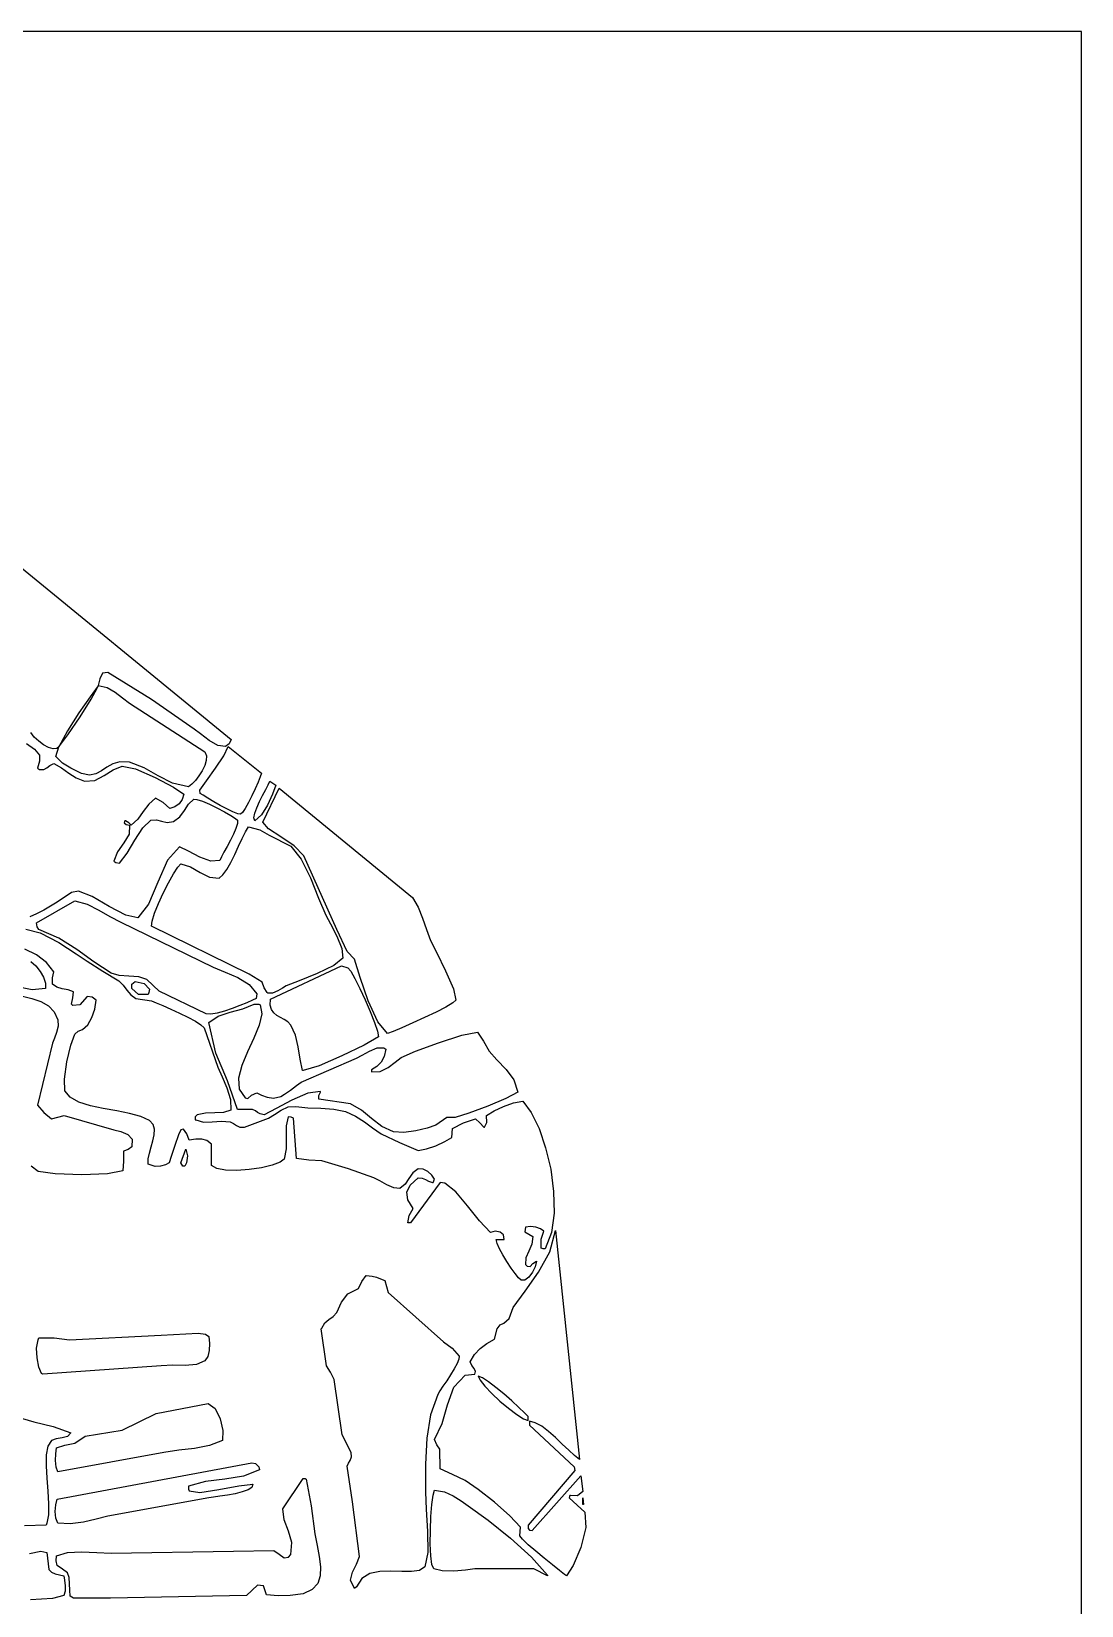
# Model space of a CAD drawing. Extents: x 0 to 12.1, y 0 to 10.7.
# Drawn here: x 7.76 to 12.07, y 4.2 to 10.65 of the extents above; entities that cross this region are included whole.
import ezdxf

# ---------------------------------------------------------------- set-up
doc = ezdxf.new("R2010")
doc.units = 0
doc.layers.get('0').update_dxf_attribs({"linetype": 'CONTINUOUS'})

msp = doc.modelspace()

# ---------------------------------------------------------------- linework, layer by layer
at = {"color": 0}
for p, q in [((12.0677, 10.6538), (0, 10.6538)), ((12.0677, 0), (12.0677, 10.6538)), ((7.31842, 8.78575), (8.58231, 7.75136)), ((8.05453, 8.02328), (8.04417, 7.99929)), ((8.07568, 8.02604), (8.05453, 8.02328)), ((8.25493, 7.91569), (8.07568, 8.02604)), ((8.03646, 7.97185), (8.00358, 7.92654)), ((8.00851, 7.91704), (8.03299, 7.96181)), ((8.03299, 7.96181), (8.03646, 7.97185)), ((8.04417, 7.99929), (8.03678, 7.97254)), ((8.03678, 7.97254), (8.07378, 7.96392)), ((8.07378, 7.96392), (8.10704, 7.94476)), ((8.10704, 7.94476), (8.1371, 7.9216)), ((8.00358, 7.92654), (7.95757, 7.86008)), ((7.96294, 7.84418), (8.00851, 7.91704)), ((8.1371, 7.9216), (8.16461, 7.90067)), ((8.16461, 7.90067), (8.47396, 7.70068)), ((8.43056, 7.79372), (8.25493, 7.91569)), ((7.95757, 7.86008), (7.91069, 7.78663)), ((7.91297, 7.76975), (7.96294, 7.84418)), ((7.77474, 7.76139), (7.7601, 7.78017)), ((7.79292, 7.74371), (7.77474, 7.76139)), ((7.81299, 7.72868), (7.79292, 7.74371)), ((7.91069, 7.78663), (7.87532, 7.72049)), ((7.87532, 7.72049), (7.91297, 7.76975)), ((8.45676, 7.77387), (8.43056, 7.79372)), ((8.49132, 7.74761), (8.45676, 7.77387)), ((8.5274, 7.72646), (8.49132, 7.74761)), ((8.58231, 7.75136), (8.57378, 7.73307)), ((7.74283, 7.73519), (7.77615, 7.71132)), ((7.77615, 7.71132), (7.79656, 7.68713)), ((7.79656, 7.68713), (7.79568, 7.66194)), ((7.83322, 7.71772), (7.81299, 7.72868)), ((7.852, 7.71229), (7.83322, 7.71772)), ((7.86774, 7.71386), (7.852, 7.71229)), ((7.86317, 7.68192), (7.87532, 7.72049)), ((7.89025, 7.65424), (7.86317, 7.68192)), ((7.87532, 7.72049), (7.86774, 7.71386)), ((8.47396, 7.70068), (8.48025, 7.68457)), ((8.48025, 7.68457), (8.4796, 7.66531)), ((8.51731, 7.63319), (8.55126, 7.68435)), ((8.55832, 7.72185), (8.5274, 7.72646)), ((8.55126, 7.68435), (8.57015, 7.72185)), ((8.57378, 7.73307), (8.55832, 7.72185)), ((8.57015, 7.72185), (8.70589, 7.61247)), ((7.79568, 7.66194), (7.78851, 7.634)), ((7.78851, 7.634), (7.79656, 7.62847)), ((7.79656, 7.62847), (7.81336, 7.62771)), ((7.81336, 7.62771), (7.82644, 7.63514)), ((7.82644, 7.63514), (7.83919, 7.64524)), ((7.83919, 7.64524), (7.85519, 7.6524)), ((7.85519, 7.6524), (7.8865, 7.63465)), ((7.8865, 7.63465), (7.91613, 7.61339)), ((7.92464, 7.634), (7.89025, 7.65424)), ((7.96799, 7.61117), (7.92464, 7.634)), ((8.05024, 7.62235), (8.02767, 7.60975)), ((8.0721, 7.63786), (8.05024, 7.62235)), ((8.06158, 7.60292), (8.09858, 7.62668)), ((8.0964, 7.65192), (8.0721, 7.63786)), ((8.12619, 7.6601), (8.0964, 7.65192)), ((8.09858, 7.62668), (8.13542, 7.64199)), ((8.16461, 7.65799), (8.12619, 7.6601)), ((8.13542, 7.64199), (8.18961, 7.63053)), ((8.22526, 7.63547), (8.16461, 7.65799)), ((8.18961, 7.63053), (8.26981, 7.59603)), ((8.28228, 7.60226), (8.22526, 7.63547)), ((8.46294, 7.62272), (8.44971, 7.60189)), ((8.47336, 7.64432), (8.46294, 7.62272)), ((8.4796, 7.66531), (8.47336, 7.64432)), ((8.48042, 7.58176), (8.51731, 7.63319)), ((7.91613, 7.61339), (7.94661, 7.59369)), ((7.94661, 7.59369), (7.98058, 7.58057)), ((8.00131, 7.60454), (7.96799, 7.61117)), ((7.98058, 7.58057), (8.02274, 7.58333)), ((8.02767, 7.60975), (8.00131, 7.60454)), ((8.02274, 7.58333), (8.06158, 7.60292)), ((8.26981, 7.59603), (8.34608, 7.55578)), ((8.34114, 7.57161), (8.28228, 7.60226)), ((8.40728, 7.55658), (8.34114, 7.57161)), ((8.34608, 7.55578), (8.38857, 7.52707)), ((8.42046, 7.56754), (8.40728, 7.55658)), ((8.43511, 7.58306), (8.42046, 7.56754)), ((8.44971, 7.60189), (8.43511, 7.58306)), ((8.45281, 7.5434), (8.48042, 7.58176)), ((8.69271, 7.57585), (8.68083, 7.54889)), ((8.70144, 7.59799), (8.69271, 7.57585)), ((8.70589, 7.61247), (8.70144, 7.59799)), ((8.71149, 7.41249), (8.7781, 7.55137)), ((8.72358, 7.54551), (8.7341, 7.56575)), ((8.7341, 7.56575), (8.74061, 7.58057)), ((8.74061, 7.58057), (8.7646, 7.56456)), ((8.7646, 7.56456), (8.75114, 7.52724)), ((8.7781, 7.55137), (9.32465, 7.10314)), ((8.27115, 7.51113), (8.24376, 7.48546)), ((8.3035, 7.49251), (8.27115, 7.51113)), ((8.32986, 7.46838), (8.3035, 7.49251)), ((8.36903, 7.48807), (8.35151, 7.47515)), ((8.38167, 7.50581), (8.36903, 7.48807)), ((8.38857, 7.52707), (8.38167, 7.50581)), ((8.39019, 7.4605), (8.40685, 7.48649)), ((8.40685, 7.48649), (8.42882, 7.50592)), ((8.42882, 7.50592), (8.44174, 7.50553)), ((8.44174, 7.50553), (8.46408, 7.49832)), ((8.45518, 7.52983), (8.45281, 7.5434)), ((8.46653, 7.52246), (8.45518, 7.52983)), ((8.46408, 7.49832), (8.49251, 7.48622)), ((8.48579, 7.51069), (8.46653, 7.52246)), ((8.51031, 7.49625), (8.48579, 7.51069)), ((8.49251, 7.48622), (8.52365, 7.47114)), ((8.53749, 7.4809), (8.51031, 7.49625)), ((8.653, 7.49235), (8.63965, 7.46853)), ((8.66715, 7.52007), (8.653, 7.49235)), ((8.68083, 7.54889), (8.66715, 7.52007)), ((8.68647, 7.47157), (8.69797, 7.49647)), ((8.69797, 7.49647), (8.71094, 7.52181)), ((8.71094, 7.52181), (8.72358, 7.54551)), ((8.75114, 7.52724), (8.73101, 7.48221)), ((8.19993, 7.42524), (8.17258, 7.39931)), ((8.22185, 7.45535), (8.19993, 7.42524)), ((8.24376, 7.48546), (8.22185, 7.45535)), ((8.25276, 7.42046), (8.27528, 7.42204)), ((8.27528, 7.42204), (8.29693, 7.41596)), ((8.35151, 7.47515), (8.32986, 7.46838)), ((8.34581, 7.41525), (8.37207, 7.43463)), ((8.37207, 7.43463), (8.39019, 7.4605)), ((8.52365, 7.47114), (8.5541, 7.45508)), ((8.56467, 7.46636), (8.53749, 7.4809)), ((8.5541, 7.45508), (8.5804, 7.44)), ((8.58931, 7.45432), (8.56467, 7.46636)), ((8.5804, 7.44), (8.59928, 7.42785)), ((8.60878, 7.44646), (8.58931, 7.45432)), ((8.59928, 7.42785), (8.60732, 7.42046)), ((8.6205, 7.44444), (8.60878, 7.44646)), ((8.62836, 7.45161), (8.6205, 7.44444)), ((8.63965, 7.46853), (8.62836, 7.45161)), ((8.67518, 7.43039), (8.67828, 7.44889)), ((8.67914, 7.41803), (8.67518, 7.43039)), ((8.67828, 7.44889), (8.68647, 7.47157)), ((8.70628, 7.44174), (8.67914, 7.41803)), ((8.73101, 7.48221), (8.70628, 7.44174)), ((8.16396, 7.3629), (8.14204, 7.32725)), ((8.14583, 7.41803), (8.14339, 7.41004)), ((8.14339, 7.41004), (8.15142, 7.40246)), ((8.1486, 7.41803), (8.14583, 7.41803)), ((8.162, 7.40978), (8.1486, 7.41803)), ((8.15142, 7.40246), (8.16461, 7.39931)), ((8.17258, 7.39931), (8.162, 7.40978)), ((8.16461, 7.39931), (8.16396, 7.3629)), ((8.18696, 7.33882), (8.21983, 7.38889)), ((8.21983, 7.38889), (8.25276, 7.42046)), ((8.29693, 7.41596), (8.31972, 7.41086)), ((8.31972, 7.41086), (8.34581, 7.41525)), ((8.59142, 7.36317), (8.57867, 7.33794)), ((8.60156, 7.38656), (8.59142, 7.36317)), ((8.60742, 7.40625), (8.60156, 7.38656)), ((8.60732, 7.42046), (8.60742, 7.40625)), ((8.62717, 7.34549), (8.64085, 7.37321)), ((8.64085, 7.37321), (8.65278, 7.39372)), ((8.65278, 7.39372), (8.69971, 7.38135)), ((8.69971, 7.38135), (8.73785, 7.35938)), ((8.73551, 7.38531), (8.71149, 7.41249)), ((8.78558, 7.35221), (8.73551, 7.38531)), ((8.73785, 7.35938), (8.82607, 7.31386)), ((8.14204, 7.32725), (8.1154, 7.29096)), ((8.15494, 7.28554), (8.18696, 7.33882)), ((8.37011, 7.31108), (8.32107, 7.25678)), ((8.40756, 7.29281), (8.37011, 7.31108)), ((8.4529, 7.26878), (8.40756, 7.29281)), ((8.565, 7.31267), (8.55214, 7.28928)), ((8.57867, 7.33794), (8.565, 7.31267)), ((8.59636, 7.27962), (8.61219, 7.31336)), ((8.61219, 7.31336), (8.62717, 7.34549)), ((8.8405, 7.31467), (8.78558, 7.35221)), ((8.82607, 7.31386), (8.86903, 7.26085)), ((8.87918, 7.27393), (8.8405, 7.31467)), ((8.1154, 7.29096), (8.10069, 7.25244)), ((8.10069, 7.25244), (8.10867, 7.24724)), ((8.10867, 7.24724), (8.12468, 7.24442)), ((8.12468, 7.24442), (8.15494, 7.28554)), ((8.32107, 7.25678), (8.28076, 7.16629)), ((8.34511, 7.20057), (8.36268, 7.22814)), ((8.36268, 7.22814), (8.37532, 7.24203)), ((8.37532, 7.24203), (8.41581, 7.22857)), ((8.41581, 7.22857), (8.45492, 7.20617)), ((8.49815, 7.25196), (8.4529, 7.26878)), ((8.53543, 7.25521), (8.49815, 7.25196)), ((8.54167, 7.26953), (8.53543, 7.25521)), ((8.55214, 7.28928), (8.54167, 7.26953)), ((8.56369, 7.21821), (8.58003, 7.24696)), ((8.58003, 7.24696), (8.59636, 7.27962)), ((8.86903, 7.26085), (8.90668, 7.1836)), ((9.01531, 6.97254), (8.87918, 7.27393)), ((8.28076, 7.16629), (8.24246, 7.07557)), ((8.3036, 7.12158), (8.32471, 7.16368)), ((8.32471, 7.16368), (8.34511, 7.20057)), ((8.45492, 7.20617), (8.49354, 7.18707)), ((8.49354, 7.18707), (8.53267, 7.18332)), ((8.53267, 7.18332), (8.54775, 7.19607)), ((8.54775, 7.19607), (8.56369, 7.21821)), ((8.90668, 7.1836), (8.94006, 7.10081)), ((7.89003, 7.09879), (7.86806, 7.08479)), ((7.90593, 7.10867), (7.89003, 7.09879)), ((7.92736, 7.12354), (7.90593, 7.10867)), ((7.9566, 7.12983), (7.92736, 7.12354)), ((8.01204, 7.1071), (7.9566, 7.12983)), ((8.08242, 7.06683), (8.01204, 7.1071)), ((8.2839, 7.0785), (8.3036, 7.12158)), ((8.94006, 7.10081), (8.97017, 7.03125)), ((9.32465, 7.10314), (9.34808, 7.06321)), ((7.78435, 7.03614), (7.75683, 7.02371)), ((7.78331, 6.99929), (7.94065, 7.0899)), ((7.81332, 7.05165), (7.78435, 7.03614)), ((7.84185, 7.06847), (7.81332, 7.05165)), ((7.86806, 7.08479), (7.84185, 7.06847)), ((7.94065, 7.0899), (7.99115, 7.07596)), ((7.99115, 7.07596), (8.03917, 7.05214)), ((8.03917, 7.05214), (8.08518, 7.02517)), ((8.15061, 7.03076), (8.08242, 7.06683)), ((8.24246, 7.07557), (8.19933, 7.02046)), ((8.2576, 7.0064), (8.26785, 7.03874)), ((8.26785, 7.03874), (8.2839, 7.0785)), ((9.34808, 7.06321), (9.36621, 7.01822)), ((7.74029, 6.97358), (7.79856, 6.95871)), ((7.78651, 6.98313), (7.78331, 6.99929)), ((7.79411, 6.97254), (7.78651, 6.98313)), ((7.87571, 6.93647), (7.79411, 6.97254)), ((8.08518, 7.02517), (8.12989, 7.00174)), ((8.12989, 7.00174), (8.50868, 6.81803)), ((8.19933, 7.02046), (8.15061, 7.03076)), ((8.25521, 6.98574), (8.2576, 7.0064)), ((8.65522, 6.78851), (8.25521, 6.98574)), ((8.97017, 7.03125), (8.98931, 6.99544)), ((8.98931, 6.99544), (9.01471, 6.94547)), ((9.058, 6.88194), (9.01531, 6.97254)), ((9.36621, 7.01822), (9.38222, 6.97174)), ((9.38222, 6.97174), (9.39931, 6.92708)), ((7.79856, 6.95871), (7.875, 6.91857)), ((7.875, 6.91857), (7.94678, 6.87304)), ((7.949, 6.88992), (7.87571, 6.93647)), ((9.01471, 6.94547), (9.0351, 6.89437)), ((9.39931, 6.92708), (9.42329, 6.87875)), ((7.78375, 6.86783), (7.73574, 6.89188)), ((7.76128, 6.84071), (7.78185, 6.8226)), ((7.82547, 6.83751), (7.78375, 6.86783)), ((7.94678, 6.87304), (7.99132, 6.84201)), ((8.01878, 6.84), (7.949, 6.88992)), ((7.99132, 6.84201), (8.05567, 6.80197)), ((9.03922, 6.85519), (9.00233, 6.82465)), ((9.0351, 6.89437), (9.03922, 6.85519)), ((9.08713, 6.84999), (9.058, 6.88194)), ((9.11035, 6.77572), (9.08713, 6.84999)), ((9.42329, 6.87875), (9.46061, 6.80344)), ((7.78185, 6.8226), (7.79953, 6.80057)), ((7.79953, 6.80057), (7.81287, 6.77647)), ((7.81287, 6.77647), (7.82036, 6.75228)), ((7.85519, 6.79932), (7.82547, 6.83751)), ((7.84993, 6.77453), (7.85519, 6.79932)), ((8.08996, 6.79372), (8.01878, 6.84)), ((8.05567, 6.80197), (8.12185, 6.76178)), ((8.12256, 6.78424), (8.08996, 6.79372)), ((8.16254, 6.78142), (8.12256, 6.78424)), ((8.2029, 6.77815), (8.16254, 6.78142)), ((8.23682, 6.76736), (8.2029, 6.77815)), ((8.50868, 6.81803), (8.55686, 6.7971)), ((8.55686, 6.7971), (8.60938, 6.77479)), ((8.70865, 6.75657), (8.65522, 6.78851)), ((8.74338, 6.68712), (9.03401, 6.82324)), ((8.93431, 6.79178), (8.86074, 6.76199)), ((9.00233, 6.82465), (8.93431, 6.79178)), ((9.03401, 6.82324), (9.06076, 6.81526)), ((9.06076, 6.81526), (9.072, 6.80138)), ((9.072, 6.80138), (9.08897, 6.77165)), ((9.14356, 6.68018), (9.11035, 6.77572)), ((9.46061, 6.80344), (9.49333, 6.72868)), ((7.76682, 6.72515), (7.6976, 6.73882)), ((7.82047, 6.72987), (7.76682, 6.72515)), ((7.82036, 6.75228), (7.82047, 6.72987)), ((7.84999, 6.74858), (7.84993, 6.77453)), ((7.86729, 6.73568), (7.84999, 6.74858)), ((7.88937, 6.72928), (7.86729, 6.73568)), ((7.91314, 6.72456), (7.88937, 6.72928)), ((7.93544, 6.71664), (7.91314, 6.72456)), ((7.93338, 6.69206), (7.93544, 6.71664)), ((8.12185, 6.76178), (8.13949, 6.74468)), ((8.13949, 6.74468), (8.15468, 6.72401)), ((8.15468, 6.72401), (8.17079, 6.70432)), ((8.17513, 6.74843), (8.18853, 6.75939)), ((8.17535, 6.72987), (8.17513, 6.74843)), ((8.20215, 6.70578), (8.17535, 6.72987)), ((8.18853, 6.75939), (8.22592, 6.75136)), ((8.22592, 6.75136), (8.24724, 6.72706)), ((8.28717, 6.71907), (8.23682, 6.76736)), ((8.24479, 6.71386), (8.24203, 6.70589)), ((8.24724, 6.72706), (8.24479, 6.71386)), ((8.47917, 6.62603), (8.28717, 6.71907)), ((8.60938, 6.77479), (8.65614, 6.74681)), ((8.65614, 6.74681), (8.68718, 6.70865)), ((8.71713, 6.73307), (8.70865, 6.75657)), ((8.72988, 6.71386), (8.71713, 6.73307)), ((8.73264, 6.7111), (8.72988, 6.71386)), ((8.75201, 6.71175), (8.73264, 6.7111)), ((8.77285, 6.7206), (8.75201, 6.71175)), ((8.79221, 6.7321), (8.77285, 6.7206)), ((8.80729, 6.74061), (8.79221, 6.7321)), ((8.86074, 6.76199), (8.80729, 6.74061)), ((9.08897, 6.77165), (9.10938, 6.7309)), ((9.10938, 6.7309), (9.13103, 6.68408)), ((9.49333, 6.72868), (9.50347, 6.68192)), ((7.71024, 6.70361), (7.7646, 6.68994)), ((7.7646, 6.68994), (7.80197, 6.67736)), ((7.80197, 6.67736), (7.83301, 6.65983)), ((7.83301, 6.65983), (7.85644, 6.63536)), ((7.9274, 6.66596), (7.93338, 6.69206)), ((7.93261, 6.66043), (7.9274, 6.66596)), ((7.96181, 6.66319), (7.93261, 6.66043)), ((7.99132, 6.69792), (7.96181, 6.66319)), ((8.01247, 6.69515), (7.99132, 6.69792)), ((8.02849, 6.68192), (8.01247, 6.69515)), ((8.02285, 6.64567), (8.02849, 6.68192)), ((8.17079, 6.70432), (8.19129, 6.68994)), ((8.19129, 6.68994), (8.25521, 6.67914)), ((8.24203, 6.70589), (8.20215, 6.70578)), ((8.25521, 6.67914), (8.27436, 6.67219)), ((8.27436, 6.67219), (8.30203, 6.66075)), ((8.30203, 6.66075), (8.33507, 6.64615)), ((8.58653, 6.64833), (8.55436, 6.63769)), ((8.5785, 6.63351), (8.63015, 6.64735)), ((8.61811, 6.66021), (8.58653, 6.64833)), ((8.64669, 6.67199), (8.61811, 6.66021)), ((8.63015, 6.64735), (8.67676, 6.66596)), ((8.66971, 6.68235), (8.64669, 6.67199)), ((8.68474, 6.68994), (8.66971, 6.68235)), ((8.67676, 6.66596), (8.69547, 6.66596)), ((8.68718, 6.70865), (8.68474, 6.68994)), ((8.69547, 6.66596), (8.70068, 6.66319)), ((8.70068, 6.66319), (8.70725, 6.62663)), ((8.74214, 6.66217), (8.74338, 6.68712)), ((8.74701, 6.64367), (8.74214, 6.66217)), ((9.13103, 6.68408), (9.15175, 6.63601)), ((9.18251, 6.59353), (9.14356, 6.68018)), ((9.46235, 6.65414), (9.42199, 6.63351)), ((9.49121, 6.67096), (9.46235, 6.65414)), ((9.50347, 6.68192), (9.49121, 6.67096)), ((7.85644, 6.63536), (7.87121, 6.60172)), ((7.87121, 6.60172), (7.87235, 6.5765)), ((7.99425, 6.58192), (8.01124, 6.61111)), ((8.01124, 6.61111), (8.02285, 6.64567)), ((8.33507, 6.64615), (8.37033, 6.62967)), ((8.37033, 6.62967), (8.40474, 6.61247)), ((8.40474, 6.61247), (8.43506, 6.59597)), ((8.43506, 6.59597), (8.45822, 6.58128)), ((8.49815, 6.62522), (8.47917, 6.62603)), ((8.4899, 6.59131), (8.52924, 6.61724)), ((8.51839, 6.46565), (8.4899, 6.59131)), ((8.52408, 6.62956), (8.49815, 6.62522)), ((8.55436, 6.63769), (8.52408, 6.62956)), ((8.52924, 6.61724), (8.5785, 6.63351)), ((8.70725, 6.62663), (8.6965, 6.58014)), ((8.75662, 6.63015), (8.74701, 6.64367)), ((8.76953, 6.61996), (8.75662, 6.63015)), ((8.78435, 6.61149), (8.76953, 6.61996)), ((8.79964, 6.60319), (8.78435, 6.61149)), ((8.81401, 6.59343), (8.79964, 6.60319)), ((8.82607, 6.58057), (8.81401, 6.59343)), ((9.15175, 6.63601), (9.16928, 6.59147)), ((9.16928, 6.59147), (9.18147, 6.55544)), ((9.22325, 6.54585), (9.18251, 6.59353)), ((9.32667, 6.58919), (9.2819, 6.56961)), ((9.37506, 6.61117), (9.32667, 6.58919)), ((9.42199, 6.63351), (9.37506, 6.61117)), ((7.85742, 6.52636), (7.84999, 6.50592)), ((7.86632, 6.55062), (7.85742, 6.52636)), ((7.87235, 6.5765), (7.86632, 6.55062)), ((7.92503, 6.49858), (7.94065, 6.5434)), ((7.94065, 6.5434), (7.95415, 6.55485)), ((7.95415, 6.55485), (7.97254, 6.56179)), ((7.97254, 6.56179), (7.99425, 6.58192)), ((8.45822, 6.58128), (8.47119, 6.56976)), ((8.47119, 6.56976), (8.52746, 6.40728)), ((8.67497, 6.52713), (8.64936, 6.47092)), ((8.6965, 6.58014), (8.67497, 6.52713)), ((8.84565, 6.53922), (8.82607, 6.58057)), ((8.85693, 6.491), (8.84565, 6.53922)), ((9.18608, 6.53261), (9.12733, 6.49858)), ((9.18147, 6.55544), (9.18608, 6.53261)), ((9.24571, 6.55447), (9.22325, 6.54585)), ((9.2819, 6.56961), (9.24571, 6.55447)), ((9.43229, 6.50819), (9.52789, 6.53857)), ((9.52789, 6.53857), (9.59131, 6.55138)), ((9.59131, 6.55138), (9.61638, 6.51394)), ((7.84999, 6.50592), (7.78851, 6.25244)), ((7.90853, 6.42919), (7.92503, 6.49858)), ((8.56739, 6.3514), (8.51839, 6.46565)), ((8.64936, 6.47092), (8.62631, 6.41493)), ((8.86475, 6.44092), (8.85693, 6.491)), ((9.03597, 6.45378), (8.94233, 6.41363)), ((9.12733, 6.49858), (9.03597, 6.45378)), ((9.09549, 6.44444), (9.11919, 6.45736)), ((9.11919, 6.45736), (9.14925, 6.47412)), ((9.14925, 6.47412), (9.18039, 6.48676)), ((9.18039, 6.48676), (9.20731, 6.48714)), ((9.20731, 6.48714), (9.21528, 6.48193)), ((9.21528, 6.48193), (9.20882, 6.45188)), ((9.27919, 6.44721), (9.33822, 6.47336)), ((9.33822, 6.47336), (9.43229, 6.50819)), ((9.61638, 6.51394), (9.63921, 6.47396)), ((9.63921, 6.47396), (9.6715, 6.43772)), ((7.89811, 6.35889), (7.90853, 6.42919)), ((8.52746, 6.40728), (8.54471, 6.36865)), ((8.62631, 6.41493), (8.61253, 6.36253)), ((8.87397, 6.39372), (8.86475, 6.44092)), ((8.86876, 6.34581), (9.09549, 6.44444)), ((8.87674, 6.39372), (8.87397, 6.39372)), ((8.94233, 6.41363), (8.87674, 6.39372)), ((9.17914, 6.41124), (9.15657, 6.39654)), ((9.15657, 6.39654), (9.15657, 6.38851)), ((9.15657, 6.38851), (9.1926, 6.39031)), ((9.19667, 6.42899), (9.17914, 6.41124)), ((9.1926, 6.39031), (9.22493, 6.40674)), ((9.20882, 6.45188), (9.19667, 6.42899)), ((9.22493, 6.40674), (9.25369, 6.42871)), ((9.25369, 6.42871), (9.27919, 6.44721)), ((9.6715, 6.43772), (9.70919, 6.39893)), ((9.70919, 6.39893), (9.74121, 6.35563)), ((7.90072, 6.31108), (7.89811, 6.35889)), ((8.54471, 6.36865), (8.5644, 6.32254)), ((8.60732, 6.234), (8.56739, 6.3514)), ((8.61253, 6.36253), (8.61458, 6.31711)), ((8.82449, 6.31407), (8.84993, 6.3329)), ((8.84993, 6.3329), (8.86876, 6.34581)), ((9.74121, 6.35563), (9.75662, 6.30588)), ((7.92193, 6.28418), (7.90072, 6.31108)), ((7.95806, 6.26432), (7.92193, 6.28418)), ((8.00478, 6.24962), (7.95806, 6.26432)), ((8.5644, 6.32254), (8.57889, 6.27479)), ((8.57889, 6.27479), (8.58057, 6.23122)), ((8.61458, 6.31711), (8.63921, 6.28196)), ((8.63921, 6.28196), (8.65001, 6.27914)), ((8.65001, 6.27914), (8.66585, 6.29351)), ((8.66585, 6.29351), (8.68718, 6.30311)), ((8.68718, 6.30311), (8.70628, 6.29318)), ((8.70628, 6.29318), (8.72911, 6.28424)), ((8.72911, 6.28424), (8.75575, 6.28071)), ((8.75575, 6.28071), (8.78614, 6.28717)), ((8.831, 6.27294), (8.76682, 6.23812)), ((8.78614, 6.28717), (8.80051, 6.2965)), ((8.80051, 6.2965), (8.82449, 6.31407)), ((8.896, 6.3016), (8.831, 6.27294)), ((8.94863, 6.30865), (8.896, 6.3016)), ((8.94065, 6.27675), (8.94183, 6.29178)), ((9.07118, 6.25797), (8.94065, 6.27675)), ((8.94183, 6.29178), (8.94863, 6.30588)), ((8.94863, 6.30588), (8.94863, 6.30865)), ((9.70822, 6.2794), (9.63368, 6.24772)), ((9.69824, 6.2469), (9.73915, 6.26124)), ((9.75662, 6.30588), (9.70822, 6.2794)), ((9.73915, 6.26124), (9.7781, 6.26839)), ((9.7781, 6.26839), (9.81222, 6.22254)), ((7.78851, 6.25244), (7.81364, 6.22136)), ((7.81364, 6.22136), (7.84478, 6.1965)), ((7.84478, 6.1965), (7.89789, 6.21007)), ((7.89789, 6.21007), (8.10069, 6.15136)), ((8.05778, 6.23828), (8.00478, 6.24962)), ((8.11285, 6.22835), (8.05778, 6.23828)), ((8.16558, 6.21799), (8.11285, 6.22835)), ((8.21181, 6.20535), (8.16558, 6.21799)), ((8.24724, 6.18853), (8.21181, 6.20535)), ((8.442, 6.21251), (8.43403, 6.20449)), ((8.43403, 6.20449), (8.43403, 6.19129)), ((8.47721, 6.21951), (8.442, 6.21251)), ((8.5146, 6.22049), (8.47721, 6.21951)), ((8.55029, 6.22217), (8.5146, 6.22049)), ((8.58057, 6.23122), (8.55029, 6.22217)), ((8.66872, 6.234), (8.60732, 6.234)), ((8.63683, 6.16178), (8.7354, 6.19928)), ((8.68115, 6.22917), (8.66872, 6.234)), ((8.69049, 6.22254), (8.68115, 6.22917)), ((8.70096, 6.21631), (8.69049, 6.22254)), ((8.71669, 6.21251), (8.70096, 6.21631)), ((8.76682, 6.23812), (8.71669, 6.21251)), ((8.7354, 6.19928), (8.75928, 6.21349)), ((8.75928, 6.21349), (8.78624, 6.23133)), ((8.78624, 6.23133), (8.81575, 6.24517)), ((8.81526, 6.20449), (8.80735, 6.16726)), ((8.8279, 6.20301), (8.81526, 6.20449)), ((8.81575, 6.24517), (8.84722, 6.24724)), ((8.83681, 6.19928), (8.8279, 6.20301)), ((8.84999, 6.03401), (8.83681, 6.19928)), ((8.84722, 6.24724), (8.89578, 6.24175)), ((8.89578, 6.24175), (8.94971, 6.23942)), ((8.94971, 6.23942), (9.0031, 6.23574)), ((9.0031, 6.23574), (9.05003, 6.22601)), ((9.05003, 6.22601), (9.09201, 6.20719)), ((9.11589, 6.23122), (9.07118, 6.25797)), ((9.09201, 6.20719), (9.12787, 6.18397)), ((9.1569, 6.19706), (9.11589, 6.23122)), ((9.199, 6.16465), (9.1569, 6.19706)), ((9.46599, 6.20171), (9.42046, 6.16976)), ((9.50071, 6.20171), (9.46599, 6.20171)), ((9.55664, 6.21913), (9.50071, 6.20171)), ((9.53401, 6.17925), (9.58333, 6.1965)), ((9.63368, 6.24772), (9.55664, 6.21913)), ((9.58333, 6.1965), (9.60167, 6.18024)), ((9.62879, 6.21007), (9.65989, 6.22879)), ((9.63021, 6.18158), (9.62879, 6.21007)), ((9.65989, 6.22879), (9.69824, 6.2469)), ((9.81222, 6.22254), (9.84386, 6.15696)), ((8.10069, 6.15136), (8.12972, 6.14372)), ((8.12972, 6.14372), (8.15831, 6.13222)), ((8.15831, 6.13222), (8.17676, 6.11296)), ((8.26167, 6.17285), (8.24724, 6.18853)), ((8.26118, 6.10618), (8.26639, 6.13064)), ((8.26731, 6.15315), (8.26167, 6.17285)), ((8.26639, 6.13064), (8.26731, 6.15315)), ((8.37532, 6.15136), (8.3655, 6.13021)), ((8.38613, 6.15381), (8.37532, 6.15136)), ((8.40039, 6.134), (8.38613, 6.15381)), ((8.41004, 6.10867), (8.40039, 6.134)), ((8.43403, 6.19129), (8.43679, 6.19129)), ((8.43679, 6.19129), (8.46789, 6.18267)), ((8.46789, 6.18267), (8.50401, 6.18365)), ((8.50401, 6.18365), (8.54183, 6.18653)), ((8.54183, 6.18653), (8.57813, 6.18332)), ((8.57813, 6.18332), (8.59131, 6.17708)), ((8.59131, 6.17708), (8.60331, 6.16868)), ((8.60331, 6.16868), (8.6174, 6.16222)), ((8.6174, 6.16222), (8.63683, 6.16178)), ((8.80735, 6.16726), (8.80772, 6.12067)), ((9.12787, 6.18397), (9.16135, 6.15901)), ((9.16135, 6.15901), (9.1965, 6.13504)), ((9.1965, 6.13504), (9.27257, 6.09842)), ((9.24724, 6.14339), (9.199, 6.16465)), ((9.28993, 6.14057), (9.24724, 6.14339)), ((9.33886, 6.14669), (9.28993, 6.14057)), ((9.38525, 6.15782), (9.33886, 6.14669)), ((9.42046, 6.16976), (9.38525, 6.15782)), ((9.48714, 6.11908), (9.4899, 6.15657)), ((9.4899, 6.15657), (9.53401, 6.17925)), ((9.60167, 6.18024), (9.61806, 6.16178)), ((9.61806, 6.16178), (9.6205, 6.16178)), ((9.6205, 6.16178), (9.63021, 6.18158)), ((9.84386, 6.15696), (9.8711, 6.07725)), ((8.16, 6.07021), (8.14063, 6.06321)), ((8.17535, 6.08192), (8.16, 6.07021)), ((8.17676, 6.11296), (8.17535, 6.08192)), ((8.24675, 6.05578), (8.25385, 6.08089)), ((8.25385, 6.08089), (8.26118, 6.10618)), ((8.35032, 6.08681), (8.33561, 6.04161)), ((8.3655, 6.13021), (8.35032, 6.08681)), ((8.37532, 6.01525), (8.39654, 6.07118)), ((8.39654, 6.07118), (8.40256, 6.04471)), ((8.43767, 6.11253), (8.41004, 6.10867)), ((8.46104, 6.1129), (8.43767, 6.11253)), ((8.48161, 6.10721), (8.46104, 6.1129)), ((8.50071, 6.09272), (8.48161, 6.10721)), ((8.50071, 6.0045), (8.50071, 6.09272)), ((8.80789, 6.07264), (8.79932, 6.03125)), ((8.80772, 6.12067), (8.80789, 6.07264)), ((9.27257, 6.09842), (9.34864, 6.06597)), ((9.34864, 6.06597), (9.38308, 6.0726)), ((9.38308, 6.0726), (9.42144, 6.08599)), ((9.42144, 6.08599), (9.45801, 6.10265)), ((9.45801, 6.10265), (9.48714, 6.11908)), ((9.8711, 6.07725), (9.89176, 5.9891)), ((7.79135, 5.98053), (7.76193, 6.00142)), ((8.14003, 6.02181), (8.13786, 5.98335)), ((8.14063, 6.06321), (8.14003, 6.02181)), ((8.24203, 6.03179), (8.24675, 6.05578)), ((8.24203, 6.01004), (8.24203, 6.03179)), ((8.25, 6.00726), (8.24203, 6.01004)), ((8.27024, 6.00125), (8.25, 6.00726)), ((8.2921, 6.0019), (8.27024, 6.00125)), ((8.31233, 6.00726), (8.2921, 6.0019)), ((8.32742, 6.01525), (8.31233, 6.00726)), ((8.33561, 6.04161), (8.32742, 6.01525)), ((8.38336, 6.00174), (8.37532, 6.01525)), ((8.39133, 6.00174), (8.38336, 6.00174)), ((8.39931, 6.01525), (8.39133, 6.00174)), ((8.40256, 6.04471), (8.39931, 6.01525)), ((8.52263, 5.99181), (8.50071, 6.0045)), ((8.74972, 6.00564), (8.70583, 5.99544)), ((8.78261, 6.0179), (8.74972, 6.00564)), ((8.79932, 6.03125), (8.78261, 6.0179)), ((8.90017, 6.02718), (8.84999, 6.03401)), ((8.95383, 6.02328), (8.90017, 6.02718)), ((9.0625, 5.99149), (8.95383, 6.02328)), ((7.86046, 5.97032), (7.79135, 5.98053)), ((7.96912, 5.96674), (7.86046, 5.97032)), ((8.07553, 5.97076), (7.96912, 5.96674)), ((8.13786, 5.98335), (8.07553, 5.97076)), ((8.55931, 5.98535), (8.52263, 5.99181)), ((8.60547, 5.98443), (8.55931, 5.98535)), ((8.65603, 5.98807), (8.60547, 5.98443)), ((8.70583, 5.99544), (8.65603, 5.98807)), ((9.16738, 5.95383), (9.0625, 5.99149)), ((9.19135, 5.94151), (9.16738, 5.95383)), ((9.22017, 5.92524), (9.19135, 5.94151)), ((9.31076, 5.95128), (9.29476, 5.92844)), ((9.32704, 5.97407), (9.31076, 5.95128)), ((9.3156, 5.92383), (9.34864, 5.95383)), ((9.34864, 5.99132), (9.32704, 5.97407)), ((9.36903, 5.99001), (9.34864, 5.99132)), ((9.34864, 5.95383), (9.36529, 5.95285)), ((9.36529, 5.95285), (9.37804, 5.94732)), ((9.38813, 5.97971), (9.36903, 5.99001)), ((9.37804, 5.94732), (9.39079, 5.94038)), ((9.40419, 5.96457), (9.38813, 5.97971)), ((9.39079, 5.94038), (9.40728, 5.93506)), ((9.41525, 5.94862), (9.40419, 5.96457)), ((9.41004, 5.93506), (9.41525, 5.94862)), ((9.89176, 5.9891), (9.90386, 5.898)), ((9.24924, 5.9126), (9.22017, 5.92524)), ((9.27399, 5.91108), (9.24924, 5.9126)), ((9.29476, 5.92844), (9.27399, 5.91108)), ((9.30186, 5.89497), (9.3156, 5.92383)), ((9.30626, 5.86426), (9.30186, 5.89497)), ((9.43924, 5.93506), (9.31668, 5.76981)), ((9.40728, 5.93506), (9.41004, 5.93506)), ((9.45801, 5.93261), (9.43924, 5.93506)), ((9.50244, 5.89643), (9.45801, 5.93261)), ((9.55067, 5.83931), (9.50244, 5.89643)), ((9.90386, 5.898), (9.90543, 5.80957)), ((9.32742, 5.82844), (9.30626, 5.86426)), ((9.31168, 5.80035), (9.32742, 5.82844)), ((9.59928, 5.77821), (9.55067, 5.83931)), ((9.90543, 5.80957), (9.89442, 5.72944)), ((9.30588, 5.76981), (9.31168, 5.80035)), ((9.31668, 5.76981), (9.30588, 5.76981)), ((9.64481, 5.72987), (9.59928, 5.77821)), ((9.78851, 5.75136), (9.78614, 5.73264)), ((9.80963, 5.75456), (9.78851, 5.75136)), ((9.83122, 5.75233), (9.80963, 5.75456)), ((9.85004, 5.74556), (9.83122, 5.75233)), ((9.86317, 5.73508), (9.85004, 5.74556)), ((9.66433, 5.73497), (9.64481, 5.72987)), ((9.68431, 5.7315), (9.66433, 5.73497)), ((9.67264, 5.68522), (9.66872, 5.70068)), ((9.66872, 5.70068), (9.70068, 5.70068)), ((9.68229, 5.66347), (9.67264, 5.68522)), ((9.69846, 5.71989), (9.68431, 5.7315)), ((9.70068, 5.70068), (9.69846, 5.71989)), ((9.78614, 5.73264), (9.81803, 5.71386)), ((9.81456, 5.68229), (9.8016, 5.65315)), ((9.81803, 5.71386), (9.81456, 5.68229)), ((9.85275, 5.66596), (9.85314, 5.70247)), ((9.85314, 5.70247), (9.86317, 5.73508)), ((9.89442, 5.72944), (9.86876, 5.66319)), ((9.88867, 5.6511), (9.91146, 5.73785)), ((9.91146, 5.73785), (10.0101, 4.79932)), ((9.69601, 5.63781), (9.68229, 5.66347)), ((9.71224, 5.61068), (9.69601, 5.63781)), ((9.78944, 5.62576), (9.78851, 5.59928)), ((9.8016, 5.65315), (9.78944, 5.62576)), ((9.84213, 5.567), (9.88867, 5.6511)), ((9.86051, 5.66336), (9.85275, 5.66596)), ((9.86876, 5.66319), (9.86051, 5.66336)), ((9.11783, 5.52875), (9.13542, 5.55382)), ((9.13542, 5.55382), (9.15967, 5.5516)), ((9.15967, 5.5516), (9.17811, 5.54639)), ((9.72939, 5.58447), (9.71224, 5.61068)), ((9.74582, 5.56153), (9.72939, 5.58447)), ((9.75993, 5.54428), (9.74582, 5.56153)), ((9.78683, 5.48969), (9.84213, 5.567)), ((9.78851, 5.59928), (9.79476, 5.59233)), ((9.79476, 5.59233), (9.80729, 5.59131)), ((9.81739, 5.56683), (9.80263, 5.54753)), ((9.80729, 5.59131), (9.81896, 5.60335)), ((9.82844, 5.58968), (9.81739, 5.56683)), ((9.81896, 5.60335), (9.83404, 5.61247)), ((9.83404, 5.61247), (9.82844, 5.58968)), ((9.06076, 5.47917), (9.10346, 5.50071)), ((9.10346, 5.50071), (9.11783, 5.52875)), ((9.17811, 5.54639), (9.19444, 5.53961)), ((9.19444, 5.53961), (9.21251, 5.53261)), ((9.21251, 5.53261), (9.21924, 5.50874)), ((9.21924, 5.50874), (9.22601, 5.48469)), ((9.73785, 5.42324), (9.78683, 5.48969)), ((9.77012, 5.53504), (9.75993, 5.54428)), ((9.78614, 5.53504), (9.77012, 5.53504)), ((9.80263, 5.54753), (9.78614, 5.53504)), ((9.01531, 5.40175), (9.03472, 5.44417)), ((9.03472, 5.44417), (9.06076, 5.47917)), ((9.22601, 5.48469), (9.45281, 5.28196)), ((9.7219, 5.37776), (9.73785, 5.42324)), ((8.95383, 5.33783), (8.96588, 5.35997)), ((8.96588, 5.35997), (8.98269, 5.37386)), ((8.98269, 5.37386), (9.00043, 5.38574)), ((9.00043, 5.38574), (9.01531, 5.40175)), ((9.6844, 5.35086), (9.70014, 5.35883)), ((9.70014, 5.35883), (9.7219, 5.37776)), ((7.79135, 5.28993), (7.79411, 5.2979)), ((7.79411, 5.2979), (7.85667, 5.29812)), ((7.85667, 5.29812), (7.91943, 5.28993)), ((7.91943, 5.28993), (8.29546, 5.30865)), ((8.29546, 5.30865), (8.44721, 5.31668)), ((8.44721, 5.31668), (8.47672, 5.31386)), ((8.47672, 5.31386), (8.4899, 5.30311)), ((8.4899, 5.30311), (8.49317, 5.27507)), ((8.95139, 5.33507), (8.95383, 5.33783)), ((8.97254, 5.18332), (8.95139, 5.33507)), ((9.62961, 5.27522), (9.66075, 5.29269)), ((9.66075, 5.29269), (9.6721, 5.33501)), ((9.6721, 5.33501), (9.6844, 5.35086)), ((7.78435, 5.25569), (7.79135, 5.28993)), ((7.78603, 5.21571), (7.78435, 5.25569)), ((8.49203, 5.24696), (8.48579, 5.22233)), ((8.49317, 5.27507), (8.49203, 5.24696)), ((9.45281, 5.28196), (9.48807, 5.25575)), ((9.48807, 5.25575), (9.51665, 5.22325)), ((9.56218, 5.19928), (9.57964, 5.23047)), ((9.57964, 5.23047), (9.60237, 5.2551)), ((9.60237, 5.2551), (9.62961, 5.27522)), ((7.79368, 5.17822), (7.78603, 5.21571)), ((7.80453, 5.15136), (7.79368, 5.17822)), ((8.29546, 5.18332), (7.81006, 5.1486)), ((8.34293, 5.18599), (8.29546, 5.18332)), ((8.39318, 5.18539), (8.34293, 5.18599)), ((8.43918, 5.18913), (8.39318, 5.18539)), ((8.47396, 5.20449), (8.43918, 5.18913)), ((8.48579, 5.22233), (8.47396, 5.20449)), ((8.98942, 5.15711), (8.97254, 5.18332)), ((9.49636, 5.17051), (9.48139, 5.1466)), ((9.5084, 5.19243), (9.49636, 5.17051)), ((9.51579, 5.21061), (9.5084, 5.19243)), ((9.51665, 5.22325), (9.51579, 5.21061)), ((9.56858, 5.18517), (9.56218, 5.19928)), ((9.57747, 5.17236), (9.56858, 5.18517)), ((9.58333, 5.16037), (9.57747, 5.17236)), ((7.81006, 5.1486), (7.80453, 5.15136)), ((9.0045, 5.12706), (8.98942, 5.15711)), ((9.03678, 4.90067), (9.0045, 5.12706)), ((9.45003, 5.09978), (9.43722, 5.0804)), ((9.46533, 5.12244), (9.45003, 5.09978)), ((9.48139, 5.1466), (9.46533, 5.12244)), ((9.49501, 5.09543), (9.54064, 5.14583)), ((9.54064, 5.14583), (9.58057, 5.1486)), ((9.58057, 5.1486), (9.58333, 5.16037)), ((9.59407, 5.14063), (9.602, 5.12408)), ((9.61197, 5.13422), (9.59407, 5.14063)), ((9.602, 5.12408), (9.6219, 5.09956)), ((9.63732, 5.11811), (9.61197, 5.13422)), ((9.6219, 5.09956), (9.65039, 5.07015)), ((9.66753, 5.09511), (9.63732, 5.11811)), ((7.4955, 5.03401), (7.77257, 4.95383)), ((9.42882, 5.06597), (9.39936, 4.98286)), ((9.43722, 5.0804), (9.42882, 5.06597)), ((9.46847, 5.02393), (9.49501, 5.09543)), ((9.65039, 5.07015), (9.68392, 5.03901)), ((9.69993, 5.06799), (9.66753, 5.09511)), ((9.68392, 5.03901), (9.71903, 5.00928)), ((9.73193, 5.03965), (9.69993, 5.06799)), ((9.7609, 5.01292), (9.73193, 5.03965)), ((8.13542, 4.91911), (8.27399, 4.98856)), ((8.27399, 4.98856), (8.48714, 5.02849)), ((8.48714, 5.02849), (8.51594, 5.00863)), ((8.51594, 5.00863), (8.53737, 4.96674)), ((9.39936, 4.98286), (9.38433, 4.88704)), ((9.44661, 4.94743), (9.46847, 5.02393)), ((9.71903, 5.00928), (9.75228, 4.984)), ((9.75228, 4.984), (9.78017, 4.96636)), ((9.78424, 4.99056), (9.7609, 5.01292)), ((9.79932, 4.97532), (9.78424, 4.99056)), ((9.79932, 4.95936), (9.79932, 4.97532)), ((7.77257, 4.95383), (7.85172, 4.93474)), ((7.85172, 4.93474), (7.92464, 4.90869)), ((7.92464, 4.90869), (7.91081, 4.89388)), ((7.98335, 4.89513), (8.13542, 4.91911)), ((8.53737, 4.96674), (8.54839, 4.91781)), ((8.54839, 4.91781), (8.54585, 4.87674)), ((9.41525, 4.88194), (9.44661, 4.94743)), ((9.78017, 4.96636), (9.79932, 4.95936)), ((9.82867, 4.95042), (9.80453, 4.9566)), ((9.80453, 4.9566), (9.80453, 4.9406)), ((9.80453, 4.9406), (9.98856, 4.76981)), ((9.85514, 4.93549), (9.82867, 4.95042)), ((9.88303, 4.91433), (9.85514, 4.93549)), ((9.91135, 4.88938), (9.88303, 4.91433)), ((7.82992, 4.85476), (7.82357, 4.81912)), ((7.84478, 4.87674), (7.82992, 4.85476)), ((7.86501, 4.88471), (7.84478, 4.87674)), ((7.86279, 4.82303), (7.866, 4.84722)), ((7.889, 4.88818), (7.86501, 4.88471)), ((7.866, 4.84722), (7.9005, 4.85796)), ((7.91081, 4.89388), (7.889, 4.88818)), ((7.9005, 4.85796), (7.94065, 4.86594)), ((7.94065, 4.86594), (7.98335, 4.89513)), ((8.43197, 4.84494), (8.36735, 4.83757)), ((8.49349, 4.85618), (8.43197, 4.84494)), ((8.54585, 4.87674), (8.49349, 4.85618)), ((9.07394, 4.82844), (9.03678, 4.90067)), ((9.38433, 4.88704), (9.37885, 4.78065)), ((9.42529, 4.85954), (9.41525, 4.88194)), ((9.43679, 4.84201), (9.42529, 4.85954)), ((9.43924, 4.76178), (9.43679, 4.84201)), ((9.93913, 4.86296), (9.91135, 4.88938)), ((9.9655, 4.83757), (9.93913, 4.86296)), ((7.82357, 4.81912), (7.82319, 4.77371)), ((7.86225, 4.79503), (7.86279, 4.82303)), ((7.86486, 4.7685), (7.86225, 4.79503)), ((7.86876, 4.63644), (8.66596, 4.78575)), ((8.30588, 4.82844), (7.87121, 4.74858)), ((8.36735, 4.83757), (8.30588, 4.82844)), ((8.66596, 4.78575), (8.68197, 4.78331)), ((8.68197, 4.78331), (8.69547, 4.76981)), ((9.058, 4.77257), (9.06315, 4.7844)), ((9.06315, 4.7844), (9.07004, 4.79596)), ((9.07004, 4.79596), (9.07487, 4.80985)), ((9.07487, 4.80985), (9.07394, 4.82844)), ((9.37885, 4.78065), (9.37815, 4.66596)), ((9.98947, 4.81554), (9.9655, 4.83757)), ((10.0101, 4.79932), (9.98947, 4.81554)), ((7.82319, 4.77371), (7.82639, 4.72244)), ((7.82639, 4.72244), (7.83072, 4.66932)), ((7.87121, 4.74858), (7.86486, 4.7685)), ((8.55528, 4.71903), (8.47667, 4.70888)), ((8.6326, 4.73133), (8.55528, 4.71903)), ((8.69792, 4.75657), (8.6326, 4.73133)), ((8.69547, 4.76981), (8.69792, 4.75657)), ((8.79411, 4.59651), (8.87674, 4.72185)), ((8.87674, 4.72185), (8.88471, 4.72185)), ((8.88471, 4.72185), (8.88992, 4.71907)), ((8.88992, 4.71907), (8.90978, 4.60997)), ((9.07915, 4.62603), (9.058, 4.77257)), ((9.48893, 4.73742), (9.43924, 4.76178)), ((9.54064, 4.71386), (9.48893, 4.73742)), ((9.59451, 4.67692), (9.54064, 4.71386)), ((9.99132, 4.75379), (9.79932, 4.52983)), ((9.81526, 4.50868), (10.0153, 4.73264)), ((9.98856, 4.76981), (9.99132, 4.75379)), ((10.0153, 4.73264), (10.0233, 4.6684)), ((7.83072, 4.66932), (7.83371, 4.61822)), ((8.40728, 4.68474), (8.40653, 4.67779)), ((8.40653, 4.67779), (8.41004, 4.67117)), ((8.47667, 4.70888), (8.40728, 4.68994)), ((8.40728, 4.68994), (8.40728, 4.68474)), ((8.41004, 4.67117), (8.45344, 4.66439)), ((8.45344, 4.66439), (8.53119, 4.67578)), ((8.53597, 4.64914), (8.50944, 4.64535)), ((8.53119, 4.67578), (8.61367, 4.69151)), ((8.5664, 4.65369), (8.53597, 4.64914)), ((8.59776, 4.65929), (8.5664, 4.65369)), ((8.62696, 4.66624), (8.59776, 4.65929)), ((8.61367, 4.69151), (8.67117, 4.69792)), ((8.65093, 4.67481), (8.62696, 4.66624)), ((8.66672, 4.68528), (8.65093, 4.67481)), ((8.67117, 4.69792), (8.66672, 4.68528)), ((9.37815, 4.66596), (9.38167, 4.59543)), ((9.40463, 4.61529), (9.40961, 4.6536)), ((9.40961, 4.6536), (9.41525, 4.67393)), ((9.41525, 4.67393), (9.45583, 4.6665)), ((9.45583, 4.6665), (9.49192, 4.6505)), ((9.49192, 4.6505), (9.52425, 4.63026)), ((9.66097, 4.6244), (9.59451, 4.67692)), ((9.97017, 4.6524), (9.96733, 4.64199)), ((9.97254, 4.6524), (9.97017, 4.6524)), ((10.0023, 4.6511), (9.97254, 4.6524)), ((10.0233, 4.6684), (10.0023, 4.6511)), ((7.83371, 4.61822), (7.83296, 4.57308)), ((7.86068, 4.58578), (7.8629, 4.6129)), ((7.86313, 4.55935), (7.86068, 4.58578)), ((7.8629, 4.6129), (7.86876, 4.63644)), ((8.4899, 4.64199), (8.07671, 4.56733)), ((8.50944, 4.64535), (8.4899, 4.64199)), ((8.79932, 4.55197), (8.79411, 4.59651)), ((8.90978, 4.60997), (8.92464, 4.49511)), ((9.10867, 4.40175), (9.07915, 4.62603)), ((9.38167, 4.59543), (9.38737, 4.50456)), ((9.40076, 4.56515), (9.40463, 4.61529)), ((9.52425, 4.63026), (9.55382, 4.61008)), ((9.55382, 4.61008), (9.63601, 4.55138)), ((9.72385, 4.56858), (9.66097, 4.6244)), ((9.96733, 4.64199), (10.0007, 4.61257)), ((10.0007, 4.61257), (10.0313, 4.58333)), ((10.0233, 4.64199), (10.026, 4.61529)), ((10.0233, 4.61529), (10.0233, 4.64199)), ((10.026, 4.61529), (10.0233, 4.61529)), ((10.0313, 4.58333), (10.0363, 4.52061)), ((7.82324, 4.52983), (7.7354, 4.52707)), ((7.82607, 4.53782), (7.82324, 4.52983)), ((7.83296, 4.57308), (7.82607, 4.53782)), ((7.87121, 4.53782), (7.86313, 4.55935)), ((7.92247, 4.53504), (7.87121, 4.53782)), ((7.97646, 4.54269), (7.92247, 4.53504)), ((8.02919, 4.55528), (7.97646, 4.54269)), ((8.07671, 4.56733), (8.02919, 4.55528)), ((8.81657, 4.50608), (8.79932, 4.55197)), ((9.39844, 4.50933), (9.40076, 4.56515)), ((9.63601, 4.55138), (9.72715, 4.47749)), ((9.76736, 4.52186), (9.72385, 4.56858)), ((9.7646, 4.48714), (9.76736, 4.52186)), ((9.79932, 4.52983), (9.79932, 4.51665)), ((10.0363, 4.52061), (10.0157, 4.43907)), ((8.83057, 4.45876), (8.81657, 4.50608)), ((8.82607, 4.41004), (8.83057, 4.45876)), ((8.92464, 4.49511), (8.93408, 4.44749)), ((9.38737, 4.50456), (9.38769, 4.41769)), ((9.398, 4.45394), (9.39844, 4.50933)), ((9.3999, 4.40511), (9.398, 4.45394)), ((9.72715, 4.47749), (9.81293, 4.3986)), ((9.77621, 4.47239), (9.7646, 4.48714)), ((9.79953, 4.45008), (9.77621, 4.47239)), ((9.79932, 4.51665), (9.80442, 4.51004)), ((9.80442, 4.51004), (9.81526, 4.50868)), ((7.75586, 4.41444), (7.80208, 4.42324)), ((7.80208, 4.42324), (7.82607, 4.41803)), ((7.82607, 4.41803), (7.83404, 4.34858)), ((7.86442, 4.38368), (7.866, 4.40451)), ((7.866, 4.40451), (7.91064, 4.41862)), ((7.91064, 4.41862), (7.96875, 4.42096)), ((7.96875, 4.42096), (8.03147, 4.41775)), ((8.03147, 4.41775), (8.08996, 4.41525)), ((8.08996, 4.41525), (8.59131, 4.42324)), ((8.59131, 4.42324), (8.75662, 4.42606)), ((8.75662, 4.42606), (8.77854, 4.41064)), ((8.77854, 4.41064), (8.79932, 4.39654)), ((8.79932, 4.39654), (8.81706, 4.39882)), ((8.81706, 4.39882), (8.82607, 4.41004)), ((8.93408, 4.44749), (8.94282, 4.40201)), ((8.94282, 4.40201), (8.94808, 4.35992)), ((9.09608, 4.37028), (9.10867, 4.40175)), ((9.38769, 4.41769), (9.37532, 4.35938)), ((9.40463, 4.36887), (9.3999, 4.40511)), ((9.83051, 4.42318), (9.79953, 4.45008)), ((9.81293, 4.3986), (9.87918, 4.32465)), ((9.86501, 4.39453), (9.83051, 4.42318)), ((9.89893, 4.36719), (9.86501, 4.39453)), ((10.0157, 4.43907), (9.98415, 4.36431)), ((7.83404, 4.34858), (7.84494, 4.33713)), ((7.84494, 4.33713), (7.86079, 4.33083)), ((7.86079, 4.33083), (7.87853, 4.32671)), ((7.86876, 4.36458), (7.86442, 4.38368)), ((7.88992, 4.34961), (7.86876, 4.36458)), ((7.87853, 4.32671), (7.89551, 4.32189)), ((7.91146, 4.33507), (7.88992, 4.34961)), ((7.91792, 4.31549), (7.91146, 4.33507)), ((8.94808, 4.35992), (8.94694, 4.32238)), ((9.0714, 4.30469), (9.07904, 4.33783)), ((9.07904, 4.33783), (9.09608, 4.37028)), ((9.15067, 4.33171), (9.11724, 4.31196)), ((9.19168, 4.34017), (9.15067, 4.33171)), ((9.23643, 4.34153), (9.19168, 4.34017)), ((9.28114, 4.33996), (9.23643, 4.34153)), ((9.32172, 4.33963), (9.28114, 4.33996)), ((9.35444, 4.34472), (9.32172, 4.33963)), ((9.37532, 4.35938), (9.35444, 4.34472)), ((9.41249, 4.3514), (9.40463, 4.36887)), ((9.447, 4.3425), (9.41249, 4.3514)), ((9.49431, 4.34207), (9.447, 4.3425)), ((9.54269, 4.34631), (9.49431, 4.34207)), ((9.58057, 4.3514), (9.54269, 4.34631)), ((9.82324, 4.3514), (9.58057, 4.3514)), ((9.87918, 4.32189), (9.82324, 4.3514)), ((9.87918, 4.32465), (9.87918, 4.32189)), ((9.92822, 4.34397), (9.89893, 4.36719)), ((9.94878, 4.3279), (9.92822, 4.34397)), ((9.9566, 4.32189), (9.94878, 4.3279)), ((9.98415, 4.36431), (9.9566, 4.32189)), ((7.89551, 4.32189), (7.89919, 4.30419)), ((7.90099, 4.25922), (7.89551, 4.24203)), ((7.89919, 4.30419), (7.90158, 4.28163)), ((7.90158, 4.28163), (7.90099, 4.25922)), ((7.91976, 4.29004), (7.91792, 4.31549)), ((7.92008, 4.26318), (7.91976, 4.29004)), ((7.92188, 4.23921), (7.92008, 4.26318)), ((8.68994, 4.28472), (8.64481, 4.24203)), ((8.71386, 4.28196), (8.68994, 4.28472)), ((8.72743, 4.24442), (8.71386, 4.28196)), ((8.91456, 4.26579), (8.87765, 4.24924)), ((8.93674, 4.29058), (8.91456, 4.26579)), ((8.94694, 4.32238), (8.93674, 4.29058)), ((9.08713, 4.27115), (9.0714, 4.30469)), ((9.09549, 4.27675), (9.08713, 4.27115)), ((9.11724, 4.31196), (9.09549, 4.27675)), ((7.8495, 4.22939), (7.75885, 4.22379)), ((7.89551, 4.24203), (7.8495, 4.22939)), ((7.93544, 4.23122), (7.92188, 4.23921)), ((8.08713, 4.23122), (7.93544, 4.23122)), ((8.64481, 4.24203), (8.08713, 4.23122)), ((8.77442, 4.24061), (8.72743, 4.24442)), ((8.82324, 4.24203), (8.77442, 4.24061)), ((8.87765, 4.24924), (8.82324, 4.24203))]:
    msp.add_line(p, q, dxfattribs=at)

doc.saveas('drawing.dxf')
